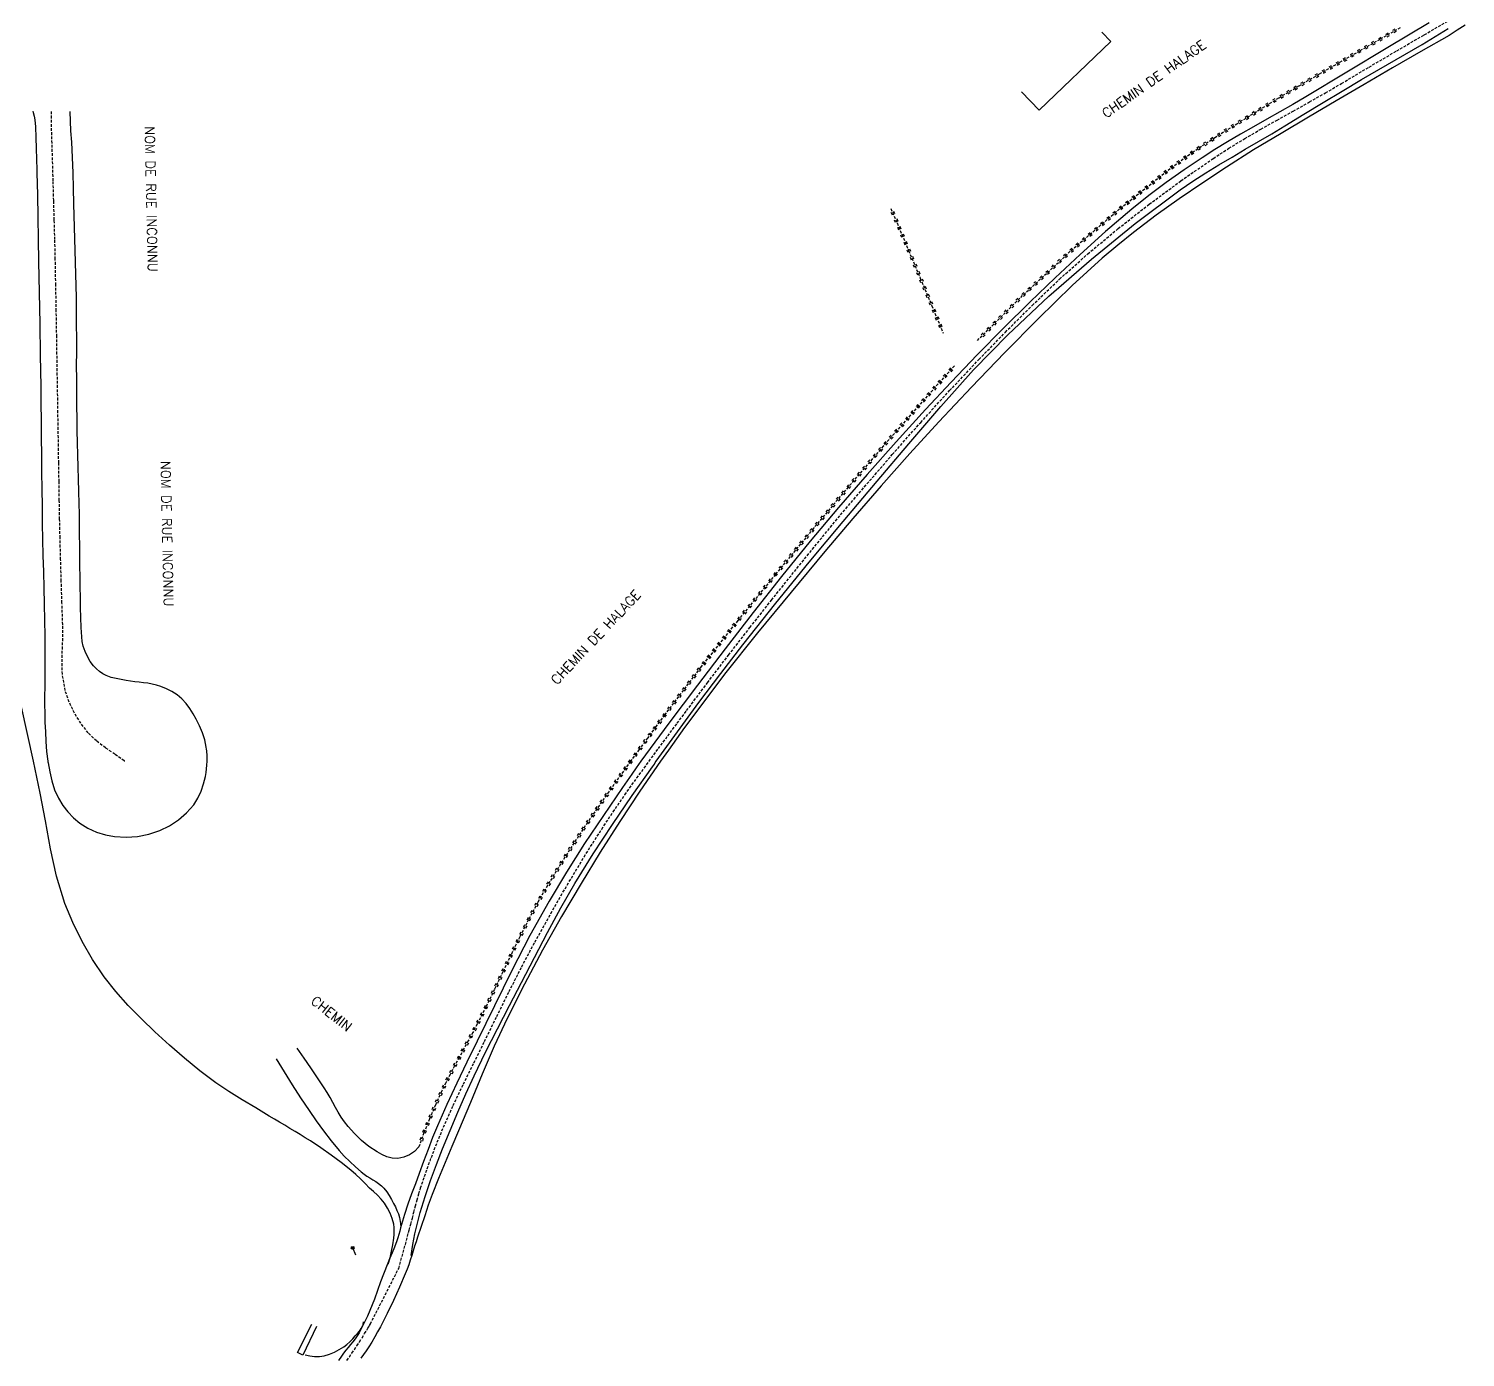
# Model space of a CAD drawing. Header units: millimetres. Extents: x 163000 to 164000, y 125000 to 126000.
# Drawn here: x 163433.7 to 163697.9, y 125561.4 to 125805.7 of the extents above; entities that cross this region are included whole.
import ezdxf
from ezdxf.enums import TextEntityAlignment as Align

# ---------------------------------------------------------------- set-up
doc = ezdxf.new("R2010")
doc.units = ezdxf.units.MM
doc.linetypes.add('DASHED', pattern=[0.75, 0.5, -0.25])
doc.layers.get('0').update_dxf_attribs({"linetype": 'CONTINUOUS'})
for name, color, linetype in [('W0001', 6, 'DASHED'), ('W0008', 7, 'CONTINUOUS'), ('W0071', 7, 'CONTINUOUS'), ('W0105', 7, 'CONTINUOUS'), ('W0214', 2, 'CONTINUOUS'), ('W0220', 5, 'DASHED'), ('W0322', 7, 'CONTINUOUS'), ('W0333', 7, 'CONTINUOUS'), ('W0510', 5, 'CONTINUOUS'), ('W0989', 7, 'CONTINUOUS')]:
    doc.layers.add(name, color=color, linetype=linetype)
doc.styles.get("Standard").update_dxf_attribs({"font": 'romans.shx', "width": 0.85})

# ---------------------------------------------------------------- blocks, each defined once
blk = doc.blocks.new('t220o')
at = {"color": 0, "linetype": 'Continuous'}
for p, q in [((-0.25, 0.25), (0.25, 0.25)), ((-0.25, -0.25), (0.25, -0.25))]:
    blk.add_line(p, q, dxfattribs=at)
blk = doc.blocks.new('t322o')
at = {"color": 0, "linetype": 'Continuous'}
for radius in [0.25, 0.15]:
    blk.add_circle((0, 0), radius, dxfattribs=at)

msp = doc.modelspace()

# ---------------------------------------------------------------- linework, layer by layer
at = {"layer": 'W0001'}
for points in [[(163547.8, 125671), (163549.52, 125673.33), (163551.25, 125675.66), (163552.98, 125677.99), (163554.71, 125680.31), (163558.55, 125685.44), (163562.43, 125690.53), (163566.36, 125695.59), (163570.32, 125700.63), (163574.52, 125705.88), (163578.75, 125711.11), (163583.02, 125716.29), (163587.37, 125721.42), (163592.53, 125727.39), (163597.75, 125733.3), (163603.06, 125739.14), (163608.47, 125744.88), (163613.33, 125749.88), (163618.25, 125754.81), (163623.29, 125759.64), (163628.49, 125764.28), (163634.06, 125768.93), (163639.77, 125773.41), (163645.6, 125777.71), (163651.57, 125781.84), (163654.43, 125783.71), (163657.35, 125785.49), (163660.3, 125787.21), (163663.27, 125788.89), (163666.26, 125790.55), (163669.24, 125792.21), (163672.21, 125793.89), (163675.15, 125795.62), (163680.21, 125798.63), (163685.28, 125801.61), (163690.36, 125804.57), (163695.44, 125807.53)], [(163451.43, 125671), (163451.39, 125671.03), (163451.36, 125671.05), (163451.32, 125671.08), (163451.29, 125671.1), (163449.6, 125672.3), (163447.86, 125673.47), (163446.18, 125674.74), (163444.69, 125676.22), (163443.33, 125677.98), (163442.15, 125679.87), (163441.18, 125681.89), (163440.45, 125684), (163439.93, 125687.01), (163439.87, 125690.08), (163439.99, 125693.12), (163440, 125696.11), (163439.86, 125700.1), (163439.73, 125704.09), (163439.61, 125708.08), (163439.51, 125712.08), (163439.43, 125715.52), (163439.37, 125718.96), (163439.32, 125722.4), (163439.26, 125725.84), (163439.22, 125728.15), (163439.19, 125730.46), (163439.15, 125732.77), (163439.11, 125735.08), (163439.08, 125737.38), (163439.04, 125739.69), (163439, 125742), (163438.96, 125744.31), (163438.89, 125749.06), (163438.81, 125753.8), (163438.72, 125758.55), (163438.63, 125763.3), (163438.54, 125766.9), (163438.44, 125770.51), (163438.34, 125774.11), (163438.24, 125777.72), (163438.19, 125779.25), (163438.15, 125780.78), (163438.1, 125782.32), (163438.05, 125783.85), (163438, 125785.38), (163437.96, 125786.91), (163437.93, 125788.45), (163437.93, 125788.45), (163437.92, 125790.48), (163437.92, 125790.48)], [(163492.25, 125560.83), (163492.72, 125561.5), (163493.18, 125562.18), (163493.64, 125562.86), (163494.1, 125563.54), (163494.57, 125564.28), (163495.04, 125565.03), (163495.51, 125565.78), (163495.97, 125566.54), (163496.12, 125566.79), (163496.27, 125567.05), (163496.42, 125567.3), (163496.56, 125567.56), (163501.77, 125577.76), (163502.18, 125579.23), (163502.59, 125580.71), (163503, 125582.19), (163503.41, 125583.67), (163503.7, 125584.78), (163503.99, 125585.9), (163504.28, 125587.01), (163504.56, 125588.13), (163504.85, 125589.24), (163505.15, 125590.35), (163505.47, 125591.46), (163505.81, 125592.56), (163506.76, 125595.39), (163507.78, 125598.18), (163508.86, 125600.96), (163510, 125603.71), (163511.78, 125607.7), (163513.66, 125611.64), (163515.6, 125615.56), (163517.54, 125619.47), (163519.8, 125624.06), (163522.07, 125628.65), (163524.39, 125633.22), (163526.8, 125637.74), (163529.74, 125643.01), (163532.75, 125648.25), (163535.86, 125653.43), (163539.1, 125658.53), (163541.2, 125661.7), (163543.36, 125664.83), (163545.57, 125667.93), (163547.8, 125671)]]:
    msp.add_lwpolyline(points, dxfattribs=at)
at = {"layer": 'W0008'}
for points in [[(163691.24, 125806.75), (163683.67, 125802.23), (163676.11, 125797.7), (163668.56, 125793.17), (163666.18, 125791.77), (163663.78, 125790.39), (163661.38, 125789.03), (163658.97, 125787.67), (163656.57, 125786.3), (163654.19, 125784.9), (163651.83, 125783.46), (163649.5, 125781.97)], [(163645.48, 125776.08), (163647.82, 125777.66), (163650.19, 125779.18), (163652.59, 125780.65), (163655.01, 125782.09), (163657.44, 125783.52), (163659.87, 125784.94), (163662.29, 125786.37), (163664.7, 125787.83), (163668.21, 125789.97), (163671.73, 125792.1), (163675.27, 125794.22), (163678.8, 125796.32), (163680.39, 125797.25), (163681.98, 125798.18), (163683.58, 125799.1), (163685.17, 125800.01), (163686.77, 125800.93), (163688.36, 125801.85), (163689.95, 125802.78), (163691.53, 125803.73), (163693.16, 125804.71), (163694.77, 125805.71)], [(163434.49, 125790.53), (163434.49, 125790.53), (163434.49, 125790.53), (163434.49, 125790.53), (163434.74, 125789.63), (163434.74, 125789.63), (163434.74, 125789.63), (163434.86, 125788.91), (163434.99, 125787.67), (163435.01, 125787.15), (163435.03, 125786.15), (163435.06, 125785.16), (163435.09, 125784.17), (163435.13, 125783.18), (163435.16, 125782.18), (163435.19, 125781.19), (163435.22, 125780.2), (163435.25, 125779.21), (163435.34, 125775.13), (163435.42, 125771.05), (163435.49, 125766.98), (163435.56, 125762.9), (163435.66, 125757.16), (163435.76, 125751.42), (163435.86, 125745.68), (163435.94, 125739.93), (163435.98, 125736.78), (163436.02, 125733.64), (163436.06, 125730.49), (163436.09, 125727.34), (163436.12, 125724.19), (163436.16, 125721.04), (163436.2, 125717.89), (163436.24, 125714.74), (163436.3, 125711.78), (163436.36, 125708.81), (163436.43, 125705.84), (163436.5, 125702.88), (163436.57, 125699.91), (163436.63, 125696.94), (163436.69, 125693.98), (163436.73, 125691.01), (163436.73, 125689.41), (163436.72, 125687.81), (163436.71, 125686.21), (163436.68, 125684.62), (163436.67, 125683.02), (163436.67, 125681.42), (163436.69, 125679.82), (163436.73, 125678.22), (163436.8, 125676.42), (163436.88, 125674.61), (163437.02, 125672.8), (163437.26, 125671)], [(163466.55, 125671), (163466.56, 125671.32), (163466.56, 125671.64), (163466.55, 125671.97), (163466.53, 125672.29), (163466.5, 125672.61), (163466.47, 125672.93), (163466.43, 125673.25), (163466.39, 125673.57), (163466.1, 125674.92), (163465.67, 125676.23), (163465.14, 125677.49), (163464.55, 125678.72), (163464, 125679.73), (163463.39, 125680.72), (163462.7, 125681.65), (163461.9, 125682.49), (163461.02, 125683.21), (163460.07, 125683.82), (163459.07, 125684.34), (163458.02, 125684.77), (163457.25, 125685.02), (163456.45, 125685.2), (163455.65, 125685.34), (163454.85, 125685.44), (163454.05, 125685.52), (163453.25, 125685.61), (163452.46, 125685.72), (163451.66, 125685.86), (163450.74, 125686.03), (163449.81, 125686.19), (163448.88, 125686.41), (163447.99, 125686.75), (163447.35, 125687.1), (163446.74, 125687.51), (163446.18, 125687.99), (163445.68, 125688.52), (163445.06, 125689.35), (163444.53, 125690.24), (163444.11, 125691.17), (163443.76, 125692.14), (163443.57, 125692.99), (163443.48, 125693.86), (163443.44, 125694.72), (163443.39, 125695.58), (163443.3, 125697.43), (163443.27, 125699.29), (163443.25, 125701.14), (163443.23, 125703), (163443.2, 125704.92), (163443.17, 125706.84), (163443.15, 125708.76), (163443.12, 125710.68), (163443.1, 125712.6), (163443.08, 125714.52), (163443.05, 125716.45), (163443.02, 125718.37), (163442.97, 125720.61), (163442.92, 125722.84), (163442.86, 125725.08), (163442.8, 125727.32), (163442.74, 125729.56), (163442.68, 125731.8), (163442.64, 125734.04), (163442.6, 125736.28), (163442.57, 125738.77), (163442.56, 125741.27), (163442.55, 125743.77), (163442.56, 125746.27), (163442.56, 125748.76), (163442.55, 125751.26), (163442.54, 125753.76), (163442.51, 125756.25), (163442.42, 125760.57), (163442.31, 125764.88), (163442.18, 125769.2), (163442.05, 125773.51), (163441.97, 125776.34), (163441.9, 125779.17), (163441.8, 125782), (163441.66, 125784.82), (163441.61, 125785.51), (163441.55, 125786.2), (163441.48, 125786.88), (163441.48, 125786.88), (163441.48, 125786.88), (163441.48, 125786.88), (163441.48, 125786.88), (163441.34, 125790.46), (163441.34, 125790.46), (163441.34, 125790.46), (163441.34, 125790.46)], [(163649.5, 125781.97), (163646.17, 125779.74), (163642.91, 125777.41), (163639.71, 125775), (163636.57, 125772.51), (163631.75, 125768.42), (163627.06, 125764.19), (163622.45, 125759.86), (163617.9, 125755.48), (163612.98, 125750.63), (163608.13, 125745.71), (163603.36, 125740.71), (163598.64, 125735.66), (163593.23, 125729.72), (163587.89, 125723.71), (163582.64, 125717.63), (163577.46, 125711.47), (163572.16, 125704.95), (163566.95, 125698.34), (163561.81, 125691.68), (163556.72, 125684.98), (163554.09, 125681.51), (163551.47, 125678.02), (163548.88, 125674.52), (163546.31, 125671)], [(163549.14, 125671), (163553.03, 125676.42), (163556.98, 125681.8), (163561, 125687.12), (163565.08, 125692.4), (163571.12, 125700.04), (163577.26, 125707.59), (163583.48, 125715.08), (163589.78, 125722.5), (163595.6, 125729.37), (163601.45, 125736.23), (163607.45, 125742.97), (163613.76, 125749.43), (163621.32, 125756.52), (163629.14, 125763.33), (163637.19, 125769.85), (163645.48, 125776.08)], [(163437.26, 125671), (163437.27, 125670.93), (163437.28, 125670.86), (163437.3, 125670.8), (163437.31, 125670.73), (163437.62, 125669.06), (163437.99, 125667.4), (163438.49, 125665.76), (163439.2, 125664.19), (163440, 125662.89), (163440.92, 125661.68), (163441.98, 125660.58), (163443.17, 125659.62), (163444.63, 125658.72), (163446.2, 125657.99), (163447.84, 125657.47), (163449.53, 125657.15), (163451.65, 125657.03), (163453.76, 125657.17), (163455.84, 125657.57), (163457.86, 125658.25), (163459.63, 125659.13), (163461.28, 125660.22), (163462.77, 125661.52), (163464.08, 125663.01), (163464.86, 125664.22), (163465.45, 125665.52), (163465.89, 125666.86), (163466.22, 125668.23), (163466.35, 125668.92), (163466.45, 125669.61), (163466.52, 125670.3), (163466.55, 125671)], [(163546.31, 125671), (163545.46, 125669.8), (163544.61, 125668.6), (163543.77, 125667.4), (163542.93, 125666.19), (163539.42, 125661.05), (163535.96, 125655.87), (163532.61, 125650.62), (163529.41, 125645.28), (163525.9, 125638.96), (163522.59, 125632.53), (163519.39, 125626.06), (163516.21, 125619.57), (163514.31, 125615.71), (163512.44, 125611.83), (163510.62, 125607.93), (163508.89, 125603.98), (163508, 125601.81), (163507.17, 125599.62), (163506.36, 125597.42), (163505.56, 125595.22), (163504.85, 125593.34), (163504.15, 125591.45), (163503.47, 125589.56), (163502.82, 125587.66), (163502.63, 125587.06), (163502.45, 125586.45), (163502.28, 125585.84), (163502.12, 125585.23), (163501.95, 125584.62), (163501.78, 125584.02), (163501.59, 125583.41), (163501.4, 125582.81), (163500.99, 125581.7), (163500.55, 125580.6), (163500.1, 125579.51), (163499.65, 125578.42), (163498.45, 125575.28), (163497.3, 125572.1), (163496.04, 125568.96), (163494.51, 125565.94), (163494.16, 125565.36), (163493.77, 125564.81), (163493.36, 125564.28), (163492.93, 125563.76), (163492.5, 125563.24), (163492.07, 125562.73), (163491.65, 125562.2), (163491.26, 125561.66), (163490.7, 125560.84)], [(163504.04, 125580.16), (163504.36, 125582.15), (163504.76, 125584.13), (163505.21, 125586.09), (163505.72, 125588.04), (163506.63, 125591.01), (163507.64, 125593.95), (163508.72, 125596.86), (163509.84, 125599.75), (163511.21, 125603.15), (163512.65, 125606.51), (163514.14, 125609.86), (163515.67, 125613.18), (163517.76, 125617.51), (163519.92, 125621.81), (163522.13, 125626.08), (163524.35, 125630.35), (163526.73, 125634.92), (163529.11, 125639.5), (163531.56, 125644.05), (163534.14, 125648.52), (163537.55, 125654), (163541.09, 125659.38), (163544.73, 125664.7), (163548.42, 125669.98), (163548.6, 125670.24), (163548.78, 125670.49), (163548.96, 125670.75), (163549.14, 125671)]]:
    msp.add_lwpolyline(points, dxfattribs=at)
at = {"layer": 'W0071'}
for points in [[(163505.45, 125600.09), (163504.66, 125599.28), (163503.73, 125598.64), (163502.69, 125598.21), (163501.59, 125597.99), (163500.56, 125598.03), (163499.57, 125598.3), (163498.65, 125598.72), (163497.79, 125599.18), (163496.29, 125600.16), (163494.91, 125601.3), (163493.64, 125602.55), (163492.46, 125603.87), (163491.81, 125604.7), (163491.22, 125605.57), (163490.67, 125606.46), (163490.16, 125607.37), (163489.66, 125608.29), (163489.16, 125609.2), (163488.64, 125610.11), (163488.08, 125610.99), (163486.87, 125612.83), (163485.63, 125614.64), (163484.37, 125616.44), (163483.08, 125618.23)], [(163479.24, 125616.32), (163480.69, 125613.9), (163482.18, 125611.5), (163483.72, 125609.14), (163485.31, 125606.8), (163486.61, 125604.91), (163487.94, 125603.04), (163489.33, 125601.2), (163490.8, 125599.44), (163491.77, 125598.39), (163492.77, 125597.39), (163493.82, 125596.43), (163494.9, 125595.51), (163495.4, 125595.11), (163495.93, 125594.75), (163496.47, 125594.41), (163497.01, 125594.07), (163497.55, 125593.73), (163498.07, 125593.36), (163498.58, 125592.95), (163499.05, 125592.51), (163499.58, 125591.86), (163500.04, 125591.17), (163500.45, 125590.44), (163500.84, 125589.71), (163501.16, 125589.08), (163501.45, 125588.44), (163501.71, 125587.78), (163501.92, 125587.1), (163502.01, 125586.74), (163502.07, 125586.38), (163502.11, 125586.01), (163502.13, 125585.64)]]:
    msp.add_lwpolyline(points, dxfattribs=at)
at = {"layer": 'W0105'}
msp.add_lwpolyline([(163486.68, 125567.1), (163484.17, 125561.8), (163483.16, 125562.29), (163485.77, 125567.5)], dxfattribs=at)
at = {"layer": 'W0214'}
for points in [[(163434.61, 125671), (163432.42, 125681.02), (163430.28, 125691.05), (163429.95, 125692.73)], [(163499.82, 125578.55), (163500.18, 125579.73), (163500.47, 125580.92), (163500.7, 125582.13), (163500.86, 125583.35), (163500.92, 125583.99), (163500.96, 125584.63), (163500.94, 125585.27), (163500.85, 125585.91), (163500.58, 125586.92), (163500.2, 125587.9), (163499.74, 125588.84), (163499.19, 125589.73), (163498.57, 125590.51), (163497.87, 125591.21), (163497.14, 125591.88), (163496.42, 125592.54), (163495.58, 125593.38), (163494.74, 125594.22), (163493.88, 125595.04), (163492.99, 125595.83), (163491.19, 125597.26), (163489.33, 125598.61), (163487.44, 125599.92), (163485.53, 125601.19), (163484.6, 125601.79), (163483.66, 125602.38), (163482.72, 125602.95), (163481.77, 125603.51), (163480.81, 125604.07), (163479.86, 125604.63), (163478.91, 125605.2), (163477.97, 125605.77), (163475.49, 125607.26), (163473, 125608.74), (163470.53, 125610.27), (163468.13, 125611.9), (163465.22, 125614.1), (163462.38, 125616.4), (163459.63, 125618.79), (163456.95, 125621.27), (163454.48, 125623.66), (163452.05, 125626.1), (163449.74, 125628.66), (163447.62, 125631.38), (163445.48, 125634.58), (163443.54, 125637.89), (163441.83, 125641.33), (163440.36, 125644.88), (163438.82, 125649.85), (163437.72, 125654.93), (163436.83, 125660.04), (163435.86, 125665.11), (163435.55, 125666.58), (163435.24, 125668.06), (163434.92, 125669.53), (163434.61, 125671)], [(163484.59, 125561.87), (163485.45, 125561.67), (163486.32, 125561.58), (163487.2, 125561.6), (163488.07, 125561.71), (163489.04, 125561.97), (163489.96, 125562.36), (163490.84, 125562.83), (163491.68, 125563.36), (163492.26, 125563.79), (163492.8, 125564.28), (163493.31, 125564.8), (163493.79, 125565.34), (163494.17, 125565.79), (163494.54, 125566.25), (163494.87, 125566.74), (163495.15, 125567.26), (163495.21, 125567.42), (163495.26, 125567.58), (163495.29, 125567.75), (163495.31, 125567.92)]]:
    msp.add_lwpolyline(points, dxfattribs=at)
at = {"layer": 'W0220'}
for points in [[(163608.17, 125748.36), (163616.64, 125756.78), (163625.4, 125764.88), (163634.46, 125772.66), (163643.8, 125780.11), (163647.72, 125782.96), (163651.76, 125785.63), (163655.87, 125788.2), (163659.98, 125790.74), (163663.66, 125792.99), (163667.36, 125795.2), (163671.09, 125797.37), (163674.82, 125799.52), (163678.56, 125801.65), (163682.3, 125803.8), (163686.04, 125805.95)], [(163592.28, 125772.62), (163593.41, 125769.96), (163595.54, 125764.89), (163597.67, 125759.83), (163599.8, 125754.76), (163601.91, 125749.68)], [(163603.96, 125743.73), (163597.37, 125736.36), (163590.86, 125728.92), (163584.42, 125721.41), (163578.06, 125713.84), (163571.06, 125705.38), (163564.11, 125696.87), (163557.29, 125688.26), (163550.64, 125679.51), (163549.07, 125677.39), (163547.51, 125675.26), (163545.95, 125673.13), (163544.4, 125671)], [(163544.4, 125671), (163540.4, 125665.41), (163536.49, 125659.75), (163532.72, 125654), (163529.11, 125648.14), (163527.34, 125645.04), (163525.65, 125641.89), (163524.03, 125638.7), (163522.47, 125635.49), (163520.92, 125632.27), (163519.38, 125629.06), (163517.81, 125625.85), (163516.2, 125622.67), (163515.38, 125621.12), (163514.55, 125619.59), (163513.71, 125618.06), (163512.87, 125616.52), (163512.03, 125614.99), (163511.22, 125613.44), (163510.42, 125611.89), (163509.66, 125610.31), (163508.52, 125607.79), (163507.43, 125605.25), (163506.41, 125602.68), (163505.45, 125600.09)]]:
    msp.add_lwpolyline(points, dxfattribs=at)
at = {"layer": 'W0322'}
msp.add_lwpolyline([(163493.9, 125580.2), (163493.36, 125581.54), (163493.1, 125581.69)], dxfattribs=at)
at = {"layer": 'W0333'}
for points in [[(163619.51, 125790.7), (163632.69, 125803.31), (163631.04, 125805.04)], [(163616.28, 125794.06), (163619.51, 125790.7)]]:
    msp.add_lwpolyline(points, dxfattribs=at)
at = {"layer": 'W0510'}
for points in [[(163694.91, 125804.44), (163689.7, 125801.46), (163684.5, 125798.47), (163679.32, 125795.45), (163674.15, 125792.41), (163669.08, 125789.42), (163664.01, 125786.43), (163658.97, 125783.39), (163653.99, 125780.24), (163649.63, 125777.36), (163645.31, 125774.42), (163641.05, 125771.38), (163636.89, 125768.21), (163633.99, 125765.88), (163631.14, 125763.48), (163628.34, 125761.01), (163625.6, 125758.48)], [(163697.89, 125806.32), (163696.4, 125805.39), (163694.91, 125804.44)], [(163625.6, 125758.48), (163619.35, 125752.34), (163613.18, 125746.11), (163607.09, 125739.8), (163601.09, 125733.41), (163595.74, 125727.56), (163590.47, 125721.62), (163585.27, 125715.63), (163580.14, 125709.58), (163573.91, 125702.12), (163567.74, 125694.62), (163561.69, 125687.01), (163555.83, 125679.25), (163554.34, 125677.2), (163552.86, 125675.14), (163551.39, 125673.07), (163549.93, 125671)], [(163549.93, 125671), (163546.14, 125665.48), (163542.44, 125659.9), (163538.83, 125654.26), (163535.32, 125648.56), (163531.71, 125642.46), (163528.24, 125636.29), (163524.91, 125630.04), (163521.73, 125623.71), (163519.35, 125618.61), (163517.12, 125613.45), (163514.96, 125608.26), (163512.79, 125603.08), (163511.54, 125600.16), (163510.3, 125597.24), (163509.08, 125594.3), (163507.93, 125591.34), (163507.22, 125589.4), (163506.55, 125587.44), (163505.9, 125585.48), (163505.25, 125583.52), (163504.97, 125582.68), (163504.7, 125581.83), (163504.43, 125580.98), (163504.16, 125580.13), (163503.89, 125579.28), (163503.61, 125578.44), (163503.31, 125577.6), (163502.98, 125576.77), (163501.94, 125574.3), (163500.81, 125571.86), (163499.63, 125569.45), (163498.4, 125567.05), (163497.9, 125566.1), (163497.38, 125565.16), (163496.84, 125564.23), (163496.27, 125563.32), (163495.8, 125562.62), (163495.31, 125561.94), (163494.8, 125561.26)]]:
    msp.add_lwpolyline(points, dxfattribs=at)

# ---------------------------------------------------------------- block references
at = {"layer": 'W0220'}
for p, rotation in [((163682.31, 125803.8), 30.01377022408297), ((163683.61, 125804.55), 30.01377022408297), ((163684.91, 125805.3), 30.01377022408297), ((163678.4, 125801.56), 29.74841114477056), ((163679.71, 125802.31), 29.80053440517022), ((163681.01, 125803.05), 29.80053440517022), ((163673.2, 125798.58), 29.89745454396987), ((163674.5, 125799.33), 29.89745454396987), ((163675.8, 125800.07), 29.74841114477056), ((163677.1, 125800.82), 29.74841114477056), ((163669.3, 125796.33), 30.24762435266558), ((163670.6, 125797.08), 30.24762435266558), ((163671.9, 125797.83), 29.89745454396987), ((163664.14, 125793.28), 30.75879987150651), ((163665.43, 125794.04), 30.75879987150651), ((163666.71, 125794.81), 30.75879987150651), ((163668.01, 125795.57), 30.24762435266558), ((163660.29, 125790.93), 31.43095757768229), ((163661.57, 125791.72), 31.43095757768229), ((163662.85, 125792.5), 31.43095757768229), ((163656.46, 125788.57), 31.72710029989042), ((163657.74, 125789.36), 31.72710029989042), ((163659.02, 125790.15), 31.72710029989042), ((163651.38, 125785.38), 33.47304125205554), ((163652.65, 125786.19), 32.04342686694551), ((163653.92, 125786.98), 32.04342686694551), ((163655.19, 125787.78), 32.04342686694551), ((163647.63, 125782.89), 36.01281093960643), ((163648.88, 125783.73), 33.47304125205554), ((163650.13, 125784.55), 33.47304125205554), ((163643.99, 125780.25), 36.01281093960643), ((163645.21, 125781.13), 36.01281093960643), ((163646.42, 125782.01), 36.01281093960643), ((163640.47, 125777.45), 38.56195215402629), ((163641.64, 125778.39), 38.56195215402629), ((163642.81, 125779.32), 38.56195215402629), ((163636.95, 125774.65), 38.56195215402629), ((163638.12, 125775.58), 38.56195215402629), ((163639.29, 125776.52), 38.56195215402629), ((163634.6, 125772.78), 38.56195215402629), ((163635.78, 125773.71), 38.56195215402629), ((163592.62, 125771.81), 292.9447404820447), ((163593.21, 125770.43), 292.9447404820447), ((163631.18, 125769.85), 40.66072741103057), ((163632.32, 125770.83), 40.66072741103057), ((163633.46, 125771.8), 40.66072741103057), ((163593.79, 125769.05), 292.8623993288384), ((163594.38, 125767.67), 292.8623993288384), ((163627.77, 125766.92), 40.66072741103057), ((163628.91, 125767.89), 40.66072741103057), ((163630.05, 125768.87), 40.66072741103057), ((163594.96, 125766.28), 292.8623993288384), ((163595.54, 125764.9), 292.8623993288384), ((163625.5, 125764.96), 40.66072741103057), ((163626.63, 125765.94), 40.66072741103057), ((163596.12, 125763.52), 292.787702961527), ((163596.7, 125762.14), 292.787702961527), ((163622.19, 125761.91), 42.75950196287867), ((163623.29, 125762.93), 42.75950196287867), ((163624.39, 125763.95), 42.75950196287867), ((163597.28, 125760.75), 292.787702961527), ((163597.86, 125759.37), 292.713008012989), ((163618.88, 125758.86), 42.75950196287867), ((163619.99, 125759.87), 42.75950196287867), ((163621.09, 125760.89), 42.75950196287867), ((163598.44, 125757.99), 292.713008012989), ((163599.02, 125756.6), 292.713008012989), ((163616.68, 125756.82), 42.75950196287867), ((163617.78, 125757.84), 42.75950196287867), ((163599.6, 125755.22), 292.713008012989), ((163600.18, 125753.84), 292.6383144826426), ((163613.49, 125753.65), 44.85827580935943), ((163614.55, 125754.7), 44.85827580935943), ((163615.62, 125755.76), 44.85827580935943), ((163600.76, 125752.45), 292.6383144826426), ((163601.33, 125751.07), 292.6383144826426), ((163611.36, 125751.53), 44.85827580935943), ((163612.43, 125752.59), 44.85827580935943), ((163609.24, 125749.41), 44.85827580935943), ((163610.3, 125750.47), 44.85827580935943), ((163603.26, 125742.95), 228.237089685861), ((163601.26, 125740.71), 228.237089685861), ((163602.26, 125741.83), 228.237089685861), ((163599.26, 125738.47), 228.237089685861), ((163600.26, 125739.59), 228.237089685861), ((163596.28, 125735.11), 228.8097320486232), ((163597.27, 125736.24), 228.8097320486232), ((163598.26, 125737.36), 228.237089685861), ((163594.3, 125732.85), 228.8097320486232), ((163595.29, 125733.98), 228.8097320486232), ((163592.33, 125730.59), 228.8097320486232), ((163593.31, 125731.72), 228.8097320486232), ((163589.38, 125727.19), 229.3823751086515), ((163590.36, 125728.33), 229.3823751086515), ((163591.34, 125729.46), 228.8097320486232), ((163587.43, 125724.91), 229.3823751086515), ((163588.4, 125726.05), 229.3823751086515), ((163585.47, 125722.64), 229.3823751086515), ((163586.45, 125723.77), 229.3823751086515), ((163582.57, 125719.2), 229.9550188658595), ((163583.53, 125720.35), 229.9550188658595), ((163584.5, 125721.5), 229.3823751086515), ((163580.64, 125716.9), 229.9550188658595), ((163581.6, 125718.05), 229.9550188658595), ((163578.71, 125714.61), 229.9550188658595), ((163579.67, 125715.76), 229.9550188658595), ((163576.79, 125712.3), 230.3714974007127), ((163577.74, 125713.46), 230.3714974007127), ((163573.92, 125708.84), 230.3714974007127), ((163574.87, 125709.99), 230.3714974007127), ((163575.83, 125711.15), 230.3714974007127), ((163572, 125706.53), 230.3714974007127), ((163572.96, 125707.68), 230.3714974007127), ((163570.1, 125704.21), 230.7914421765792), ((163571.05, 125705.37), 230.7914421765792), ((163567.25, 125700.72), 230.7914421765792), ((163568.2, 125701.88), 230.7914421765792), ((163569.15, 125703.05), 230.7914421765792), ((163565.36, 125698.4), 230.7914421765792), ((163566.31, 125699.56), 230.7914421765792), ((163563.47, 125696.06), 231.5965405632959), ((163564.41, 125697.23), 230.7914421765792), ((163561.61, 125693.71), 231.5965405632959), ((163562.54, 125694.89), 231.5965405632959), ((163558.81, 125690.19), 231.5965405632959), ((163559.75, 125691.36), 231.5965405632959), ((163560.68, 125692.54), 231.5965405632959), ((163556.96, 125687.83), 232.7865806693329), ((163557.88, 125689.01), 231.5965405632959), ((163555.14, 125685.44), 232.7865806693329), ((163556.05, 125686.63), 232.7865806693329), ((163553.33, 125683.05), 232.7865806693329), ((163554.24, 125684.24), 232.7865806693329), ((163551.52, 125680.66), 232.7865806693329), ((163552.42, 125681.85), 232.7865806693329), ((163548.83, 125677.05), 233.6243748055484), ((163549.72, 125678.26), 233.5098076255981), ((163550.61, 125679.46), 233.5098076255981), ((163547.05, 125674.64), 233.781366954477), ((163547.94, 125675.84), 233.6243748055484), ((163545.28, 125672.21), 233.9807835701104), ((163546.16, 125673.43), 233.781366954477), ((163543.46, 125669.68), 234.4650545919024), ((163544.33, 125670.9), 234.4650545919024), ((163541.71, 125667.24), 234.4650545919024), ((163542.58, 125668.46), 234.4650545919024), ((163539.98, 125664.79), 235.3798713759306), ((163540.84, 125666.02), 234.4650545919024), ((163537.42, 125661.09), 235.3798713759306), ((163538.27, 125662.32), 235.3798713759306), ((163539.13, 125663.56), 235.3798713759306), ((163535.74, 125658.6), 236.6885004550681), ((163536.57, 125659.85), 235.3798713759306), ((163534.1, 125656.1), 236.6885004550681), ((163534.92, 125657.35), 236.6885004550681), ((163532.46, 125653.58), 238.3905818799516), ((163533.27, 125654.84), 236.6885004550681), ((163530.89, 125651.03), 238.3905818799516), ((163531.67, 125652.3), 238.3905818799516), ((163529.32, 125648.47), 238.3905818799516), ((163530.1, 125649.75), 238.3905818799516), ((163527.81, 125645.87), 240.2151217801647), ((163528.56, 125647.17), 240.2151217801647), ((163526.37, 125643.24), 241.8445151932488), ((163527.08, 125644.56), 241.8445151932488), ((163524.99, 125640.58), 243.100281938478), ((163525.67, 125641.92), 241.8445151932488), ((163523.64, 125637.9), 243.9821105589273), ((163524.31, 125639.24), 243.100281938478), ((163522.33, 125635.2), 244.3953629964019), ((163522.98, 125636.55), 243.9821105589273), ((163521.03, 125632.5), 244.3953629964019), ((163521.68, 125633.85), 244.3953629964019), ((163519.73, 125629.79), 244.3394345470982), ((163520.38, 125631.15), 244.3394345470982), ((163518.42, 125627.1), 243.9079650536242), ((163519.08, 125628.44), 243.9079650536242), ((163517.08, 125624.41), 243.1010625041486), ((163517.76, 125625.75), 243.1010625041486), ((163515.71, 125621.74), 242.238522791347), ((163516.4, 125623.07), 243.1010625041486), ((163514.29, 125619.1), 241.2473308655198), ((163515, 125620.42), 241.596860027403), ((163512.84, 125616.47), 241.4708280450324), ((163513.56, 125617.79), 241.1899882717723), ((163511.42, 125613.83), 242.0896202008712), ((163512.12, 125615.16), 241.4708280450324), ((163510.07, 125611.15), 244.2017827974286), ((163510.73, 125612.5), 242.9999842292727), ((163508.81, 125608.43), 245.5463903898103), ((163509.43, 125609.8), 245.5463903898103), ((163507.61, 125605.68), 246.9131169055937), ((163508.2, 125607.06), 246.9131169055937), ((163507.05, 125604.29), 248.2798445888292), ((163505.97, 125601.49), 249.6465734388832), ((163506.49, 125602.9), 248.2798445888292)]:
    msp.add_blockref('t220o', p, dxfattribs=dict(at, rotation=rotation))
at = {"layer": 'W0322', "rotation": 149.8728765383885}
msp.add_blockref('t322o', (163493.31, 125581.57), dxfattribs=at)

# ---------------------------------------------------------------- texts
at = {"layer": 'W0989'}
for s, rotation, p in [('CHEMIN DE HALAGE', 35.3209, (163640.64, 125796.44)), ('NOM DE RUE INCONNU', 271.259, (163456.27, 125774.38)), ('NOM DE RUE INCONNU', 271.259, (163459.19, 125712.85)), ('CHEMIN DE HALAGE', 46.7207, (163538, 125693.79)), ('CHEMIN', 321.5681, (163489.42, 125624.61))]:
    msp.add_text(s, height=1.75, rotation=rotation, dxfattribs=at).set_placement(p, align=Align.MIDDLE_CENTER)

doc.saveas('drawing.dxf')
